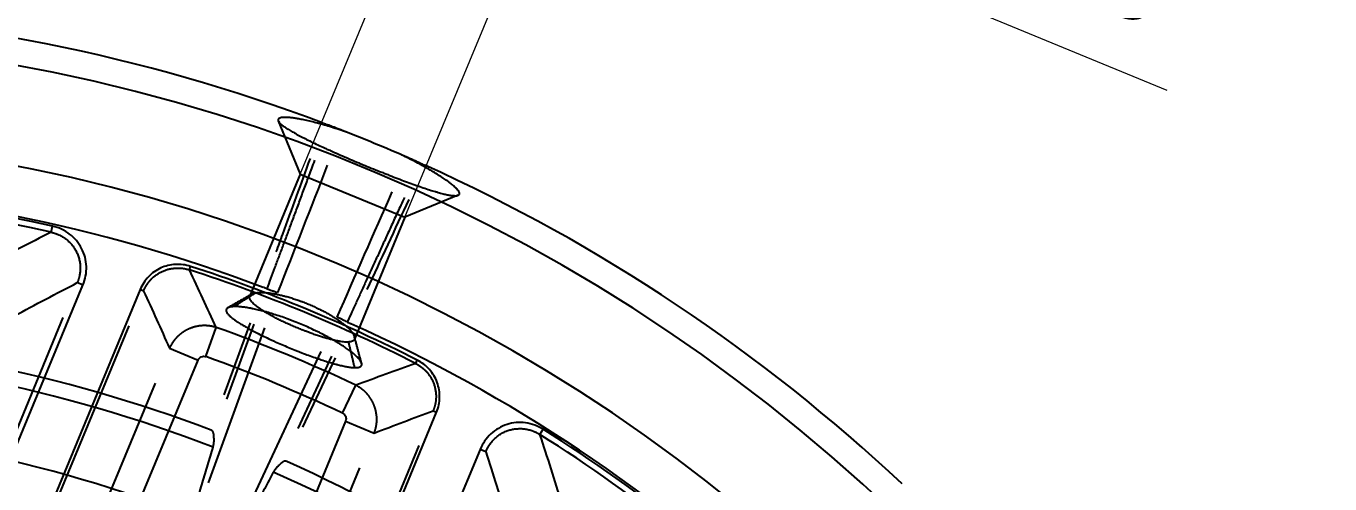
# Model space of a CAD drawing. Header units: millimetres. Extents: x 18 to 755, y 19 to 576.
# Drawn here: x 188.2 to 291.9, y 352.9 to 389.3 of the extents above; entities that cross this region are included whole.
import ezdxf

# ---------------------------------------------------------------- set-up
doc = ezdxf.new("R2010")
doc.units = ezdxf.units.MM
doc.layers.add('1', color=7, linetype='Continuous', true_color=0xffffff)
doc.styles.add('Arial', font='Arial')
doc.dimstyles.get("Standard").update_dxf_attribs({"dimtxt": 0.18, "dimasz": 0.18, "dimexe": 0.18, "dimexo": 0.0625, "dimgap": 0.09, "dimtad": 0, "dimtih": 1, "dimtoh": 1, "dimdec": 4, "dimzin": 0, "dimdsep": 46, "dimtxsty": 'Standard', "dimcen": 0.09, "dimadec": 0, "dimazin": 0, "dimtfac": 1, "dimtdec": 4, "dimtofl": 0, "dimtmove": 0, "dimatfit": 3, "dimfxl": 1, "dimtolj": 1, "dimtzin": 0, "dimarcsym": 0})

# ---------------------------------------------------------------- blocks, each defined once
blk = doc.blocks.new('_U9')
at = {"layer": '1', "color": 18, "linetype": 'Continuous', "lineweight": 13}
for p, q in [((216, 410.24), (209.53, 412.92)), ((210.02, 377.52), (223.23, 409.41)), ((222.47, 407.57), (230.78, 404.12)), ((218.34, 374.08), (231.55, 405.97)), ((230.78, 404.12), (278.89, 384.19)), ((237.25, 401.44), (243.72, 398.76))]:
    blk.add_line(p, q, dxfattribs=at)
at = {"layer": '1', "color": 18}
for points in [[(215.56, 409.17), (216.45, 411.32), (222.47, 407.57)], [(237.7, 402.52), (236.8, 400.37), (230.78, 404.12)]]:
    blk.add_solid(points, dxfattribs=at)
at = {"layer": 'Defpoints', "color": 0}
for p in [(230.78, 404.12), (210.02, 377.52), (218.34, 374.08)]:
    blk.add_point(p, dxfattribs=at)
at = {"layer": '1', "color": 18, "lineweight": -3, "insert": (251.17, 407.62), "char_height": 7, "attachment_point": 1, "rotation": 337.5, "style": 'Arial'}
blk.add_mtext('\\A1; %%c9 \\fArial|b0|i0;\\C18;\\H7.00;\\fArial|b0|i0;x 8\\fArial|b0|i0;\\H7.00;\\C18;', dxfattribs=at)

msp = doc.modelspace()

# ---------------------------------------------------------------- linework, layer by layer
at = {"layer": '1', "color": 7, "lineweight": -3}
for p, q in [((208.27, 381.75), (210.02, 377.52)), ((210.02, 377.52), (206, 367.82)), ((210.02, 377.52), (218.34, 374.08)), ((222.57, 375.83), (218.34, 374.08)), ((190.21, 372.89), (190.32, 373.37)), ((218.34, 374.08), (214.32, 364.37)), ((201.2, 369.89), (201.29, 370.17)), ((179.83, 337.51), (192.74, 368.69)), ((197.28, 368.33), (184.12, 336.55)), ((192.74, 368.69), (192.29, 368.88)), ((197.56, 368.21), (197.28, 368.33)), ((207.08, 368.5), (207.08, 368.5)), ((191.14, 366.1), (180.53, 340.47)), ((185.54, 339.21), (196.41, 365.44)), ((202.51, 362.99), (203.34, 365.31)), ((207.18, 365.27), (202.69, 352.94)), ((203.96, 359.95), (206.05, 365.68)), ((204.17, 359.6), (206.35, 365.57)), ((214.04, 365.62), (214.04, 365.62)), ((199.62, 363.66), (201.89, 362.71)), ((206.15, 351.51), (211.69, 363.4)), ((212.49, 363.03), (209.81, 357.27)), ((212.78, 362.9), (210.2, 357.37)), ((177.12, 302.91), (201.89, 362.71)), ((219.19, 362.44), (219.32, 362.71)), ((198.47, 360.89), (175.99, 306.62)), ((213.38, 358.49), (214.43, 360.71)), ((220.58, 358.68), (220.85, 358.57)), ((213.62, 357.86), (188.85, 298.05)), ((207.69, 326.79), (220.85, 358.57)), ((213.62, 357.86), (215.9, 356.91)), ((229.07, 356.79), (229.33, 357.21)), ((219.43, 355.91), (207.41, 326.9)), ((224.31, 355.61), (211.4, 324.44)), ((224.77, 355.42), (224.31, 355.61)), ((192.27, 299.88), (214.75, 354.14))]:
    msp.add_line(p, q, dxfattribs=at)
for radius, start, end in [(139, 69.2992, 88.2008), (136.86, 270, 90), (129, 270, 90), (139, 66.311, 68.689), (139, 46.7992, 65.7008), (124.92, 77.2304, 102.7696), (125.09, 69.2262, 88.2738), (124.43, 77.2304, 102.7696), (124.75, 63.0132, 71.985), (124.46, 63.0132, 71.985), (120.81, 64.6512, 70.347), (125.09, 46.7262, 65.7738), (113, 69.1481, 88.3519), (111.79, 68.828, 88.672), (118.35, 64.6512, 70.347), (106, 68.4437, 89.0563), (124.43, 32.2304, 57.7696), (124.92, 32.2304, 57.7696), (113, 46.6481, 65.8519), (111.79, 46.328, 66.172)]:
    msp.add_arc((162.71, 251.54), radius, start, end, dxfattribs=at)
for points, knots in [([(213.7, 380.85), (213.49, 380.92), (213.28, 380.99), (212.88, 381.12), (212.49, 381.25), (212.11, 381.36), (211.84, 381.44), (211.7, 381.48), (211.57, 381.52), (211.48, 381.54), (211.43, 381.55), (211.22, 381.61), (211.05, 381.65), (210.72, 381.73), (210.41, 381.8), (210.13, 381.86), (209.92, 381.9), (209.86, 381.91), (209.76, 381.93), (209.73, 381.93), (209.66, 381.94), (209.63, 381.95), (209.48, 381.97), (209.37, 381.99), (209.16, 382.01), (208.96, 382.03), (208.8, 382.03), (208.69, 382.02), (208.65, 382.02), (208.6, 382.02), (208.59, 382.02), (208.56, 382.01), (208.54, 382.01), (208.47, 382), (208.42, 381.99), (208.35, 381.96), (208.29, 381.92), (208.26, 381.87), (208.25, 381.81), (208.26, 381.78), (208.27, 381.75)], [0, 0, 0, 0, 0.0625, 0.0625, 0.125, 0.1875, 0.1875, 0.21875, 0.234375, 0.234375, 0.25, 0.25, 0.3125, 0.3125, 0.375, 0.4375, 0.4375, 0.46875, 0.46875, 0.484375, 0.484375, 0.5, 0.5, 0.5625, 0.5625, 0.625, 0.6875, 0.6875, 0.71875, 0.71875, 0.734375, 0.734375, 0.75, 0.75, 0.8125, 0.8125, 0.875, 0.9375, 0.9375, 1, 1, 1, 1]), ([(208.27, 381.75), (208.29, 381.71), (208.31, 381.67), (208.38, 381.59), (208.47, 381.5), (208.59, 381.4), (208.7, 381.32), (208.74, 381.29), (208.8, 381.25), (208.82, 381.23), (208.86, 381.2), (208.89, 381.19), (209, 381.11), (209.2, 380.99), (209.55, 380.79), (209.81, 380.64), (210.03, 380.53), (210.1, 380.49), (210.21, 380.43), (210.25, 380.41), (210.33, 380.38), (210.36, 380.36), (210.56, 380.26), (210.89, 380.09), (211.24, 379.93), (211.61, 379.75), (211.79, 379.67), (212.09, 379.53), (212.18, 379.49), (212.33, 379.42), (212.38, 379.4), (212.49, 379.35), (212.54, 379.33), (212.79, 379.22), (213.21, 379.03), (213.63, 378.85), (214.06, 378.66), (214.28, 378.57), (214.56, 378.45), (214.61, 378.43), (214.72, 378.38), (214.89, 378.31), (215.06, 378.24), (215.39, 378.11), (215.83, 377.93), (216.27, 377.75), (216.6, 377.62), (216.71, 377.57), (216.87, 377.51), (216.92, 377.49), (217.03, 377.45), (217.09, 377.42), (217.36, 377.32), (217.57, 377.24), (217.98, 377.08), (218.39, 376.92), (218.78, 376.78), (219.02, 376.69), (219.07, 376.68), (219.16, 376.64), (219.21, 376.63), (219.35, 376.58), (219.44, 376.55), (219.71, 376.45), (220.06, 376.34), (220.38, 376.23), (220.61, 376.16), (220.72, 376.13), (220.83, 376.1), (220.9, 376.08), (220.94, 376.07), (221.11, 376.02), (221.24, 375.98), (221.49, 375.92), (221.71, 375.87), (221.91, 375.83), (222.04, 375.81), (222.09, 375.81), (222.15, 375.8), (222.17, 375.8), (222.21, 375.8), (222.22, 375.8), (222.31, 375.79), (222.44, 375.79), (222.53, 375.81), (222.57, 375.83)], [0, 0, 0, 0, 0.03125, 0.03125, 0.0625, 0.09375, 0.09375, 0.109375, 0.109375, 0.117188, 0.117188, 0.125, 0.125, 0.15625, 0.1875, 0.21875, 0.21875, 0.234375, 0.234375, 0.242188, 0.242188, 0.25, 0.25, 0.28125, 0.3125, 0.3125, 0.34375, 0.34375, 0.359375, 0.359375, 0.367188, 0.367188, 0.375, 0.375, 0.40625, 0.4375, 0.4375, 0.46875, 0.46875, 0.476563, 0.476563, 0.484375, 0.5, 0.5, 0.53125, 0.5625, 0.5625, 0.578125, 0.578125, 0.585938, 0.585938, 0.59375, 0.59375, 0.625, 0.625, 0.65625, 0.6875, 0.6875, 0.695312, 0.695312, 0.703125, 0.703125, 0.71875, 0.71875, 0.75, 0.78125, 0.78125, 0.796875, 0.804687, 0.804687, 0.8125, 0.8125, 0.84375, 0.84375, 0.875, 0.90625, 0.90625, 0.921875, 0.921875, 0.929687, 0.929687, 0.9375, 0.9375, 0.96875, 1, 1, 1, 1]), ([(211.85, 381.56), (211.86, 381.56), (211.88, 381.55), (211.92, 381.54), (211.94, 381.53), (211.99, 381.51), (212.03, 381.5), (212.07, 381.48), (212.09, 381.47), (212.12, 381.46), (212.15, 381.45), (212.17, 381.44), (212.19, 381.43), (212.2, 381.43), (212.21, 381.42)], [0, 0, 0, 0, 0.125, 0.125, 0.25, 0.25, 0.5, 0.5, 0.625, 0.625, 0.75, 0.875, 0.875, 1, 1, 1, 1]), ([(213.23, 381.03), (213.18, 381.05), (213.12, 381.07), (213.02, 381.11), (212.97, 381.13), (212.9, 381.16), (212.87, 381.17), (212.83, 381.19), (212.8, 381.2), (212.73, 381.23), (212.64, 381.26), (212.55, 381.29), (212.5, 381.31), (212.49, 381.32), (212.47, 381.33), (212.44, 381.34), (212.42, 381.35), (212.36, 381.37), (212.33, 381.38), (212.28, 381.4), (212.27, 381.4), (212.24, 381.41), (212.22, 381.42), (212.21, 381.42)], [0, 0, 0, 0, 0.125, 0.125, 0.25, 0.25, 0.3125, 0.3125, 0.375, 0.375, 0.5, 0.625, 0.625, 0.65625, 0.65625, 0.6875, 0.75, 0.75, 0.875, 0.875, 0.9375, 0.9375, 1, 1, 1, 1]), ([(207.38, 368.39), (207.48, 368.66), (207.69, 369.22), (208, 370.07), (208.33, 370.95), (208.67, 371.86), (209.02, 372.8), (209.38, 373.77), (209.75, 374.77), (210.13, 375.81), (210.53, 376.87), (210.88, 377.81), (211.09, 378.39), (211.17, 378.61)], [0, 0, 0, 0, 0.080058, 0.163122, 0.249192, 0.338269, 0.430351, 0.52544, 0.623534, 0.724635, 0.828742, 0.935855, 1, 1, 1, 1]), ([(208.11, 371.32), (208.28, 371.79), (208.45, 372.26), (209.35, 374.73), (210.09, 376.74), (210.82, 378.75)], [0, 0, 0, 0, 0.189502, 0.189502, 1, 1, 1, 1]), ([(222.57, 375.83), (222.6, 375.84), (222.63, 375.86), (222.66, 375.91), (222.68, 375.96), (222.66, 376.03), (222.63, 376.1), (222.6, 376.15), (222.56, 376.21), (222.55, 376.22), (222.53, 376.24), (222.5, 376.28), (222.47, 376.32), (222.39, 376.4), (222.27, 376.51), (222.13, 376.64), (221.96, 376.77), (221.87, 376.84), (221.75, 376.93), (221.72, 376.95), (221.67, 376.99), (221.64, 377.01), (221.56, 377.06), (221.51, 377.1), (221.34, 377.22), (221.09, 377.38), (220.82, 377.55), (220.54, 377.72), (220.39, 377.81), (220.2, 377.92), (220.16, 377.95), (220.08, 377.99), (220.04, 378.01), (219.91, 378.08), (219.83, 378.13), (219.58, 378.27), (219.23, 378.46), (218.86, 378.65), (218.49, 378.84), (218.29, 378.93), (218.09, 379.03)], [0, 0, 0, 0, 0.0625, 0.0625, 0.125, 0.1875, 0.1875, 0.25, 0.25, 0.265625, 0.265625, 0.28125, 0.3125, 0.3125, 0.375, 0.4375, 0.4375, 0.5, 0.5, 0.515625, 0.515625, 0.53125, 0.53125, 0.5625, 0.5625, 0.625, 0.6875, 0.6875, 0.75, 0.75, 0.765625, 0.765625, 0.78125, 0.78125, 0.8125, 0.8125, 0.875, 0.9375, 0.9375, 1, 1, 1, 1]), ([(219.55, 378.38), (219.53, 378.4), (219.47, 378.42), (219.41, 378.45), (219.35, 378.47), (219.34, 378.48), (219.3, 378.5), (219.28, 378.51), (219.22, 378.53), (219.14, 378.57), (219.05, 378.61), (218.99, 378.64), (218.98, 378.64), (218.95, 378.65), (218.92, 378.67), (218.88, 378.68), (218.81, 378.72), (218.76, 378.74), (218.68, 378.77), (218.66, 378.78), (218.61, 378.8), (218.58, 378.81), (218.56, 378.83)], [0, 0, 0, 0, 0.125, 0.25, 0.25, 0.3125, 0.3125, 0.375, 0.375, 0.5, 0.625, 0.625, 0.65625, 0.65625, 0.6875, 0.75, 0.75, 0.875, 0.875, 0.9375, 0.9375, 1, 1, 1, 1]), ([(219.55, 378.38), (219.57, 378.38), (219.59, 378.37), (219.63, 378.35), (219.64, 378.34), (219.67, 378.33), (219.7, 378.32), (219.73, 378.3), (219.76, 378.29), (219.77, 378.29), (219.79, 378.28), (219.79, 378.28), (219.82, 378.26), (219.84, 378.26), (219.87, 378.24), (219.89, 378.23), (219.91, 378.22)], [0, 0, 0, 0, 0.25, 0.25, 0.375, 0.375, 0.5, 0.625, 0.625, 0.6875, 0.6875, 0.75, 0.75, 0.875, 0.875, 1, 1, 1, 1]), ([(218.3, 375.66), (218.2, 375.45), (217.94, 374.89), (217.52, 373.98), (217.05, 372.95), (216.59, 371.95), (216.15, 370.97), (215.71, 370.03), (215.29, 369.12), (214.89, 368.24), (214.5, 367.38), (214.12, 366.56), (213.87, 366.02), (213.75, 365.75)], [0, 0, 0, 0, 0.063697, 0.170721, 0.274768, 0.375839, 0.473933, 0.569052, 0.661194, 0.75036, 0.83655, 0.919763, 1, 1, 1, 1]), ([(192.74, 368.69), (192.84, 368.92), (192.91, 369.16), (193, 369.65), (193.02, 369.91), (193, 370.4), (192.97, 370.65), (192.84, 371.14), (192.75, 371.37), (192.52, 371.82), (192.38, 372.03), (192.06, 372.41), (191.88, 372.58), (191.48, 372.89), (191.26, 373.02), (190.81, 373.23), (190.57, 373.31), (190.32, 373.37)], [0, 0, 0, 0, 0.125, 0.125, 0.25, 0.25, 0.375, 0.375, 0.5, 0.5, 0.625, 0.625, 0.75, 0.75, 0.875, 0.875, 1, 1, 1, 1]), ([(190.21, 372.89), (190.22, 372.89), (190.24, 372.88), (190.27, 372.87), (190.3, 372.87), (190.33, 372.86), (190.35, 372.85), (190.38, 372.85), (190.41, 372.84), (190.43, 372.83), (190.46, 372.82), (190.49, 372.81), (190.51, 372.8), (190.54, 372.8), (190.56, 372.79), (190.59, 372.78), (190.61, 372.77), (190.64, 372.76), (190.66, 372.75), (190.69, 372.74), (190.71, 372.73), (190.74, 372.72), (190.76, 372.71), (190.78, 372.7), (190.8, 372.69), (190.87, 372.66), (190.98, 372.61), (191.12, 372.53), (191.25, 372.44), (191.43, 372.32), (191.63, 372.14), (191.86, 371.91), (192.05, 371.65), (192.21, 371.38), (192.34, 371.09), (192.44, 370.78), (192.5, 370.46), (192.53, 370.19), (192.53, 369.98), (192.52, 369.82), (192.5, 369.66), (192.48, 369.53), (192.47, 369.45), (192.46, 369.4), (192.45, 369.36), (192.44, 369.31), (192.42, 369.26), (192.41, 369.22), (192.4, 369.17), (192.38, 369.12), (192.36, 369.07), (192.35, 369.02), (192.33, 368.97), (192.31, 368.92), (192.3, 368.89), (192.29, 368.88)], [0, 0, 0, 0, 0.00566, 0.011286, 0.016879, 0.022438, 0.027961, 0.033449, 0.0389, 0.044314, 0.049691, 0.055028, 0.060327, 0.065586, 0.070804, 0.075981, 0.081116, 0.08621, 0.09126, 0.096266, 0.101229, 0.106147, 0.111019, 0.115846, 0.120627, 0.12536, 0.157663, 0.18934, 0.220315, 0.250518, 0.314144, 0.377208, 0.439371, 0.500319, 0.561213, 0.623318, 0.686319, 0.749876, 0.780095, 0.811091, 0.842795, 0.875128, 0.88387, 0.89277, 0.901824, 0.911028, 0.920379, 0.929873, 0.939506, 0.949275, 0.959175, 0.969201, 0.979351, 0.989618, 1, 1, 1, 1]), ([(201.29, 370.17), (201.1, 370.24), (200.9, 370.28), (200.5, 370.33), (200.3, 370.34), (199.89, 370.32), (199.69, 370.29), (199.3, 370.19), (199.11, 370.13), (198.74, 369.96), (198.57, 369.86), (198.24, 369.62), (198.08, 369.49), (197.8, 369.19), (197.68, 369.04), (197.46, 368.7), (197.36, 368.52), (197.28, 368.33)], [0, 0, 0, 0, 0.125, 0.125, 0.25, 0.25, 0.375, 0.375, 0.5, 0.5, 0.625, 0.625, 0.75, 0.75, 0.875, 0.875, 1, 1, 1, 1]), ([(197.56, 368.21), (197.56, 368.22), (197.57, 368.24), (197.58, 368.26), (197.59, 368.28), (197.6, 368.31), (197.61, 368.33), (197.62, 368.35), (197.63, 368.38), (197.64, 368.4), (197.65, 368.42), (197.66, 368.44), (197.68, 368.47), (197.69, 368.49), (197.7, 368.51), (197.71, 368.53), (197.72, 368.55), (197.74, 368.58), (197.75, 368.6), (197.76, 368.62), (197.77, 368.64), (197.79, 368.66), (197.8, 368.68), (197.81, 368.7), (197.83, 368.72), (197.84, 368.74), (197.85, 368.76), (197.87, 368.78), (197.88, 368.8), (197.89, 368.82), (197.91, 368.84), (197.92, 368.86), (197.94, 368.88), (197.95, 368.9), (197.96, 368.91), (197.98, 368.93), (197.99, 368.95), (198.01, 368.97), (198.02, 368.99), (198.04, 369), (198.05, 369.02), (198.07, 369.04), (198.08, 369.06), (198.1, 369.07), (198.11, 369.09), (198.13, 369.1), (198.14, 369.12), (198.21, 369.2), (198.35, 369.33), (198.57, 369.5), (198.8, 369.65), (199.05, 369.78), (199.3, 369.88), (199.56, 369.96), (199.83, 370.01), (200.04, 370.03), (200.16, 370.04), (200.21, 370.04), (200.26, 370.04), (200.31, 370.04), (200.36, 370.04), (200.41, 370.04), (200.46, 370.04), (200.51, 370.03), (200.56, 370.03), (200.62, 370.02), (200.67, 370.02), (200.72, 370.01), (200.77, 370), (200.83, 369.99), (200.88, 369.98), (200.93, 369.97), (200.99, 369.95), (201.04, 369.94), (201.09, 369.93), (201.15, 369.91), (201.18, 369.9), (201.2, 369.89)], [0, 0, 0, 0, 0.005809, 0.011607, 0.017393, 0.023167, 0.028928, 0.034677, 0.040413, 0.046136, 0.051845, 0.05754, 0.06322, 0.068886, 0.074536, 0.080171, 0.085791, 0.091394, 0.096981, 0.102551, 0.108104, 0.11364, 0.119158, 0.124658, 0.130139, 0.135602, 0.141046, 0.146471, 0.151876, 0.157261, 0.162626, 0.167971, 0.173295, 0.178598, 0.183879, 0.189139, 0.194378, 0.199594, 0.204787, 0.209959, 0.215107, 0.220232, 0.225334, 0.230412, 0.235466, 0.240496, 0.245502, 0.250483, 0.313708, 0.376574, 0.438826, 0.500224, 0.561607, 0.623859, 0.686739, 0.749991, 0.760912, 0.77195, 0.783101, 0.794364, 0.805735, 0.817213, 0.828793, 0.840475, 0.852253, 0.864126, 0.876089, 0.888141, 0.900278, 0.912495, 0.924791, 0.93716, 0.949601, 0.962109, 0.974681, 0.987312, 1, 1, 1, 1]), ([(206, 367.82), (206.02, 367.85), (206.04, 367.88), (206.1, 367.93), (206.16, 367.98), (206.26, 368.02), (206.33, 368.04), (206.35, 368.05), (206.38, 368.05), (206.39, 368.06), (206.44, 368.07), (206.47, 368.07), (206.51, 368.08)], [0, 0, 0, 0, 0.25, 0.25, 0.5, 0.75, 0.75, 0.8125, 0.8125, 0.875, 0.875, 1, 1, 1, 1]), ([(206.51, 368.08), (206.56, 368.09), (206.63, 368.09), (206.76, 368.1), (206.83, 368.1), (206.98, 368.1), (207.06, 368.1), (207.22, 368.09), (207.31, 368.08), (207.42, 368.07), (207.44, 368.07), (207.49, 368.06), (207.56, 368.06), (207.63, 368.05), (207.77, 368.02), (207.87, 368.01), (208.07, 367.97), (208.18, 367.95), (208.39, 367.9), (208.5, 367.88), (208.64, 367.84), (208.67, 367.84), (208.73, 367.82), (208.82, 367.8), (208.9, 367.78), (209.08, 367.73), (209.31, 367.66), (209.55, 367.58), (209.79, 367.5), (209.91, 367.46), (210.06, 367.4), (210.09, 367.39), (210.15, 367.37), (210.24, 367.34), (210.33, 367.3), (210.51, 367.23), (210.63, 367.18), (210.87, 367.08), (210.99, 367.03), (211.17, 366.94), (211.26, 366.9), (211.34, 366.86), (211.4, 366.83), (211.43, 366.82), (211.57, 366.75), (211.69, 366.69), (211.91, 366.58), (212.02, 366.52), (212.23, 366.4), (212.33, 366.34), (212.48, 366.25), (212.53, 366.22), (212.6, 366.18), (212.63, 366.16), (212.68, 366.13), (212.79, 366.06), (212.91, 365.98), (213.08, 365.87), (213.16, 365.81), (213.32, 365.69), (213.4, 365.63), (213.49, 365.56), (213.51, 365.55), (213.54, 365.52), (213.56, 365.5), (213.61, 365.46), (213.64, 365.43), (213.74, 365.35), (213.8, 365.3), (213.91, 365.19), (213.96, 365.14), (214.05, 365.04), (214.09, 364.99), (214.14, 364.93), (214.14, 364.92), (214.16, 364.89), (214.17, 364.88), (214.19, 364.85), (214.21, 364.83), (214.25, 364.76), (214.27, 364.72), (214.31, 364.64), (214.32, 364.6), (214.34, 364.53), (214.34, 364.49), (214.34, 364.45), (214.34, 364.43), (214.33, 364.4), (214.33, 364.39), (214.32, 364.37)], [0, 0, 0, 0, 0.03125, 0.03125, 0.0625, 0.0625, 0.09375, 0.09375, 0.125, 0.125, 0.132812, 0.132812, 0.140625, 0.15625, 0.15625, 0.1875, 0.1875, 0.21875, 0.21875, 0.25, 0.25, 0.257812, 0.257812, 0.265625, 0.28125, 0.28125, 0.3125, 0.34375, 0.34375, 0.375, 0.375, 0.382812, 0.382812, 0.390625, 0.40625, 0.40625, 0.4375, 0.4375, 0.46875, 0.46875, 0.484375, 0.492187, 0.492187, 0.5, 0.5, 0.53125, 0.53125, 0.5625, 0.5625, 0.59375, 0.59375, 0.609375, 0.609375, 0.617187, 0.617187, 0.625, 0.65625, 0.65625, 0.6875, 0.6875, 0.71875, 0.71875, 0.726562, 0.726562, 0.734375, 0.734375, 0.75, 0.75, 0.78125, 0.78125, 0.8125, 0.8125, 0.84375, 0.84375, 0.851563, 0.851563, 0.859375, 0.859375, 0.875, 0.875, 0.90625, 0.90625, 0.9375, 0.9375, 0.96875, 0.96875, 0.984375, 0.984375, 1, 1, 1, 1]), ([(207.38, 368.39), (207.37, 368.39), (207.36, 368.4), (207.34, 368.41), (207.33, 368.41), (207.29, 368.42), (207.27, 368.43), (207.23, 368.44), (207.22, 368.45), (207.19, 368.46), (207.18, 368.46), (207.13, 368.48), (207.11, 368.49), (207.08, 368.5)], [0, 0, 0, 0, 0.125, 0.125, 0.25, 0.25, 0.5, 0.5, 0.625, 0.625, 0.75, 0.75, 1, 1, 1, 1]), ([(207.38, 368.39), (207.43, 368.37), (207.49, 368.35), (207.62, 368.3), (207.69, 368.28), (207.83, 368.23), (207.91, 368.2), (208.06, 368.14), (208.14, 368.12), (208.21, 368.09)], [0, 0, 0, 0, 0.25, 0.25, 0.5, 0.5, 0.75, 0.75, 1, 1, 1, 1]), ([(204.74, 366.97), (204.65, 366.97), (204.58, 366.96), (204.45, 366.94), (204.39, 366.93), (204.29, 366.89), (204.25, 366.87), (204.2, 366.84), (204.19, 366.83), (204.17, 366.81), (204.16, 366.8), (204.15, 366.79), (204.13, 366.75), (204.12, 366.71), (204.12, 366.64), (204.13, 366.6), (204.17, 366.51), (204.2, 366.47), (204.24, 366.41), (204.25, 366.4), (204.27, 366.37), (204.28, 366.36), (204.31, 366.32), (204.34, 366.3), (204.42, 366.22), (204.48, 366.16), (204.61, 366.05), (204.69, 365.99), (204.82, 365.9), (204.86, 365.87), (204.93, 365.82), (204.95, 365.8), (205, 365.77), (205.12, 365.69), (205.26, 365.6), (205.49, 365.47), (205.61, 365.4), (205.86, 365.25), (205.99, 365.18), (206.17, 365.09), (206.2, 365.07), (206.27, 365.03), (206.38, 364.97), (206.49, 364.92), (206.72, 364.8), (206.87, 364.73), (207.19, 364.57), (207.35, 364.5), (207.6, 364.38), (207.68, 364.34), (207.81, 364.28), (207.85, 364.26), (207.94, 364.22), (207.98, 364.2), (208.2, 364.11), (208.55, 363.95), (208.9, 363.8), (209.26, 363.66), (209.44, 363.58), (209.71, 363.47), (209.8, 363.44), (209.98, 363.37), (210.06, 363.33), (210.33, 363.23), (210.51, 363.16), (210.85, 363.04), (211.02, 362.97), (211.24, 362.9), (211.28, 362.88), (211.36, 362.86), (211.4, 362.84), (211.53, 362.8), (211.61, 362.77), (211.85, 362.69), (212.01, 362.64), (212.32, 362.54), (212.47, 362.5), (212.68, 362.44), (212.76, 362.42), (212.86, 362.39), (212.89, 362.38), (212.96, 362.36), (213.13, 362.32), (213.29, 362.28), (213.53, 362.23), (213.76, 362.18), (213.96, 362.15), (214.1, 362.13), (214.15, 362.13), (214.24, 362.12), (214.28, 362.12), (214.32, 362.12)], [0, 0, 0, 0, 0.03125, 0.03125, 0.0625, 0.0625, 0.09375, 0.09375, 0.109375, 0.109375, 0.117187, 0.117187, 0.125, 0.15625, 0.15625, 0.1875, 0.1875, 0.21875, 0.21875, 0.226562, 0.226562, 0.234375, 0.234375, 0.25, 0.25, 0.28125, 0.28125, 0.3125, 0.3125, 0.328125, 0.328125, 0.335937, 0.335937, 0.34375, 0.375, 0.375, 0.40625, 0.40625, 0.4375, 0.4375, 0.445312, 0.445312, 0.453125, 0.46875, 0.46875, 0.5, 0.5, 0.53125, 0.53125, 0.546875, 0.546875, 0.554687, 0.554687, 0.5625, 0.5625, 0.59375, 0.625, 0.625, 0.65625, 0.65625, 0.671875, 0.671875, 0.6875, 0.6875, 0.71875, 0.71875, 0.75, 0.75, 0.757812, 0.757812, 0.765625, 0.765625, 0.78125, 0.78125, 0.8125, 0.8125, 0.84375, 0.84375, 0.859375, 0.859375, 0.867187, 0.867187, 0.875, 0.90625, 0.90625, 0.9375, 0.96875, 0.96875, 0.984375, 0.984375, 1, 1, 1, 1]), ([(214.32, 362.12), (214.4, 362.12), (214.47, 362.12), (214.59, 362.13), (214.65, 362.14), (214.74, 362.17), (214.78, 362.19), (214.83, 362.22), (214.84, 362.23), (214.86, 362.25), (214.87, 362.26), (214.88, 362.27), (214.9, 362.31), (214.91, 362.35), (214.9, 362.43), (214.89, 362.47), (214.86, 362.56), (214.83, 362.61), (214.79, 362.67), (214.78, 362.69), (214.76, 362.71), (214.73, 362.75), (214.69, 362.8), (214.62, 362.88), (214.56, 362.94), (214.43, 363.07), (214.35, 363.14), (214.23, 363.24), (214.19, 363.27), (214.12, 363.33), (214.1, 363.35), (214.05, 363.38), (213.93, 363.47), (213.81, 363.57), (213.59, 363.72), (213.47, 363.8), (213.23, 363.96), (213.1, 364.04), (212.93, 364.14), (212.89, 364.16), (212.82, 364.2), (212.72, 364.27), (212.61, 364.33), (212.39, 364.45), (212.24, 364.54), (211.93, 364.7), (211.77, 364.78), (211.52, 364.91), (211.44, 364.95), (211.31, 365.01), (211.27, 365.03), (211.19, 365.07), (210.97, 365.17), (210.76, 365.27), (210.41, 365.43), (210.23, 365.5), (209.87, 365.65), (209.7, 365.73), (209.47, 365.81), (209.42, 365.83), (209.33, 365.87), (209.2, 365.92), (209.07, 365.97), (208.8, 366.07), (208.62, 366.13), (208.27, 366.25), (208.1, 366.3), (207.88, 366.37), (207.84, 366.38), (207.76, 366.41), (207.71, 366.42), (207.59, 366.46), (207.5, 366.49), (207.26, 366.56), (207.1, 366.6), (206.78, 366.68), (206.63, 366.72), (206.41, 366.77), (206.34, 366.78), (206.23, 366.8), (206.2, 366.81), (206.13, 366.83), (205.95, 366.86), (205.66, 366.91), (205.43, 366.94), (205.26, 366.95), (205.18, 366.96), (205.1, 366.97), (205.05, 366.97), (205.03, 366.97), (204.91, 366.98), (204.82, 366.98), (204.74, 366.97)], [0, 0, 0, 0, 0.03125, 0.03125, 0.0625, 0.0625, 0.09375, 0.09375, 0.109375, 0.109375, 0.117188, 0.117188, 0.125, 0.15625, 0.15625, 0.1875, 0.1875, 0.21875, 0.21875, 0.226563, 0.226563, 0.234375, 0.25, 0.25, 0.28125, 0.28125, 0.3125, 0.3125, 0.328125, 0.328125, 0.335938, 0.335938, 0.34375, 0.375, 0.375, 0.40625, 0.40625, 0.4375, 0.4375, 0.445313, 0.445313, 0.453125, 0.46875, 0.46875, 0.5, 0.5, 0.53125, 0.53125, 0.546875, 0.546875, 0.554688, 0.554688, 0.5625, 0.59375, 0.59375, 0.625, 0.625, 0.65625, 0.65625, 0.664063, 0.664063, 0.671875, 0.6875, 0.6875, 0.71875, 0.71875, 0.75, 0.75, 0.757813, 0.757813, 0.765625, 0.765625, 0.78125, 0.78125, 0.8125, 0.8125, 0.84375, 0.84375, 0.859375, 0.859375, 0.867188, 0.867188, 0.875, 0.90625, 0.9375, 0.9375, 0.953125, 0.960938, 0.960938, 0.96875, 0.96875, 1, 1, 1, 1]), ([(213.84, 364.15), (213.79, 364.15), (213.73, 364.15), (213.6, 364.15), (213.53, 364.16), (213.39, 364.17), (213.32, 364.18), (213.2, 364.2), (213.16, 364.2), (213.07, 364.22), (213.03, 364.23), (212.9, 364.25), (212.81, 364.27), (212.62, 364.31), (212.52, 364.34), (212.33, 364.39), (212.22, 364.42), (212.07, 364.46), (211.99, 364.48), (211.91, 364.51), (211.85, 364.52), (211.82, 364.53), (211.69, 364.58), (211.57, 364.61), (211.35, 364.69), (211.12, 364.76), (210.88, 364.85), (210.71, 364.91), (210.65, 364.94), (210.56, 364.97), (210.53, 364.98), (210.47, 365), (210.44, 365.02), (210.29, 365.07), (210.17, 365.12), (209.93, 365.22), (209.81, 365.27), (209.57, 365.37), (209.45, 365.42), (209.27, 365.5), (209.22, 365.52), (209.1, 365.57), (209.04, 365.6), (208.87, 365.68), (208.75, 365.73), (208.53, 365.84), (208.42, 365.89), (208.2, 366), (208.1, 366.05), (207.94, 366.13), (207.89, 366.16), (207.82, 366.2), (207.79, 366.22), (207.74, 366.24), (207.62, 366.31), (207.5, 366.37), (207.32, 366.48), (207.23, 366.53), (207.07, 366.63), (206.99, 366.68), (206.89, 366.75), (206.87, 366.76), (206.84, 366.79), (206.82, 366.8), (206.77, 366.83), (206.73, 366.86), (206.63, 366.93), (206.57, 366.98), (206.45, 367.07), (206.4, 367.12), (206.3, 367.21), (206.26, 367.25), (206.21, 367.3), (206.2, 367.31), (206.18, 367.33), (206.17, 367.34), (206.14, 367.38), (206.13, 367.4), (206.08, 367.46), (206.04, 367.53), (206.01, 367.6), (205.99, 367.67), (205.99, 367.7), (205.99, 367.75), (205.99, 367.76), (205.99, 367.79), (206, 367.8), (206, 367.82)], [0, 0, 0, 0, 0.03125, 0.03125, 0.0625, 0.0625, 0.09375, 0.09375, 0.109375, 0.109375, 0.125, 0.125, 0.15625, 0.15625, 0.1875, 0.1875, 0.21875, 0.21875, 0.234375, 0.242187, 0.242187, 0.25, 0.25, 0.28125, 0.28125, 0.3125, 0.34375, 0.34375, 0.359375, 0.359375, 0.367187, 0.367187, 0.375, 0.375, 0.40625, 0.40625, 0.4375, 0.4375, 0.46875, 0.46875, 0.484375, 0.484375, 0.5, 0.5, 0.53125, 0.53125, 0.5625, 0.5625, 0.59375, 0.59375, 0.609375, 0.609375, 0.617187, 0.617187, 0.625, 0.65625, 0.65625, 0.6875, 0.6875, 0.71875, 0.71875, 0.726562, 0.726562, 0.734375, 0.734375, 0.75, 0.75, 0.78125, 0.78125, 0.8125, 0.8125, 0.84375, 0.84375, 0.851562, 0.851562, 0.859375, 0.859375, 0.875, 0.875, 0.90625, 0.9375, 0.9375, 0.96875, 0.96875, 0.984375, 0.984375, 1, 1, 1, 1]), ([(213.75, 365.75), (213.7, 365.78), (213.64, 365.8), (213.52, 365.86), (213.45, 365.89), (213.32, 365.95), (213.25, 365.99), (213.1, 366.06), (213.03, 366.09), (212.95, 366.12)], [0, 0, 0, 0, 0.25, 0.25, 0.5, 0.5, 0.75, 0.75, 1, 1, 1, 1]), ([(203.34, 365.31), (203.33, 365.31), (203.32, 365.32), (203.29, 365.33), (203.26, 365.33), (203.24, 365.34), (203.21, 365.35), (203.18, 365.36), (203.16, 365.36), (203.13, 365.37), (203.1, 365.38), (203.08, 365.38), (203.05, 365.39), (203.02, 365.39), (203, 365.4), (202.97, 365.41), (202.94, 365.41), (202.92, 365.42), (202.89, 365.42), (202.86, 365.42), (202.83, 365.43), (202.81, 365.43), (202.78, 365.44), (202.75, 365.44), (202.73, 365.44), (202.7, 365.45), (202.67, 365.45), (202.64, 365.45), (202.62, 365.45), (202.59, 365.45), (202.56, 365.46), (202.53, 365.46), (202.51, 365.46), (202.48, 365.46), (202.45, 365.46), (202.43, 365.46), (202.4, 365.46), (202.37, 365.46), (202.35, 365.46), (202.32, 365.46), (202.29, 365.46), (202.26, 365.46), (202.24, 365.46), (202.21, 365.45), (202.18, 365.45), (202.16, 365.45), (202.13, 365.45), (202.1, 365.45), (202.08, 365.44), (202.05, 365.44), (202.03, 365.44), (202, 365.43), (201.97, 365.43), (201.95, 365.43), (201.92, 365.42), (201.9, 365.42), (201.87, 365.41), (201.85, 365.41), (201.82, 365.4), (201.79, 365.4), (201.77, 365.39), (201.74, 365.39), (201.72, 365.38), (201.69, 365.38), (201.67, 365.37), (201.65, 365.37), (201.62, 365.36), (201.6, 365.35), (201.57, 365.35), (201.55, 365.34), (201.52, 365.33), (201.5, 365.32), (201.48, 365.32), (201.45, 365.31), (201.43, 365.3), (201.41, 365.29), (201.38, 365.29), (201.36, 365.28), (201.34, 365.27), (201.32, 365.26), (201.29, 365.25), (201.27, 365.24), (201.25, 365.23), (201.23, 365.23), (201.2, 365.22), (201.18, 365.21), (201.16, 365.19), (201.12, 365.18), (201.08, 365.16), (201.04, 365.14), (201, 365.12), (200.96, 365.1), (200.92, 365.08), (200.88, 365.06), (200.85, 365.03), (200.81, 365.01), (200.77, 364.99), (200.73, 364.96), (200.69, 364.94), (200.65, 364.91), (200.61, 364.88), (200.57, 364.85), (200.54, 364.82), (200.5, 364.79), (200.46, 364.76), (200.42, 364.73), (200.39, 364.7), (200.35, 364.67), (200.31, 364.64), (200.28, 364.6), (200.24, 364.57), (200.21, 364.53), (200.17, 364.5), (200.14, 364.46), (200.11, 364.42), (200.07, 364.38), (200.04, 364.35), (200.01, 364.31), (199.98, 364.27), (199.95, 364.23), (199.92, 364.18), (199.89, 364.14), (199.86, 364.1), (199.83, 364.06), (199.81, 364.02), (199.78, 363.97), (199.76, 363.93), (199.73, 363.88), (199.71, 363.84), (199.68, 363.79), (199.66, 363.75), (199.64, 363.7), (199.63, 363.67), (199.62, 363.66)], [0, 0, 0, 0, 0.006177, 0.012357, 0.018539, 0.024722, 0.030908, 0.037094, 0.043281, 0.049469, 0.055656, 0.061844, 0.068031, 0.074216, 0.080401, 0.086583, 0.092764, 0.098942, 0.105117, 0.11129, 0.117458, 0.123623, 0.129783, 0.135939, 0.14209, 0.148236, 0.154376, 0.16051, 0.166637, 0.172758, 0.178872, 0.184979, 0.191077, 0.197168, 0.20325, 0.209323, 0.215387, 0.221442, 0.227486, 0.233521, 0.239545, 0.245559, 0.251561, 0.257552, 0.263531, 0.269498, 0.275452, 0.281394, 0.287323, 0.293238, 0.29914, 0.305028, 0.310901, 0.31676, 0.322604, 0.328434, 0.334247, 0.340045, 0.345828, 0.351593, 0.357343, 0.363076, 0.368791, 0.37449, 0.38017, 0.385833, 0.391478, 0.397105, 0.402714, 0.408303, 0.413874, 0.419425, 0.424957, 0.430469, 0.435962, 0.441434, 0.446887, 0.452318, 0.457729, 0.46312, 0.468489, 0.473837, 0.479163, 0.484468, 0.489751, 0.495013, 0.500252, 0.509941, 0.519704, 0.529542, 0.539452, 0.549434, 0.559485, 0.569606, 0.579795, 0.59005, 0.60037, 0.610753, 0.621198, 0.631704, 0.642269, 0.652891, 0.663569, 0.6743, 0.685083, 0.695917, 0.706799, 0.717728, 0.728702, 0.739718, 0.750775, 0.76187, 0.773003, 0.784169, 0.795369, 0.806598, 0.817856, 0.82914, 0.840447, 0.851777, 0.863125, 0.874491, 0.885872, 0.897265, 0.908669, 0.92008, 0.931498, 0.942919, 0.954342, 0.965763, 0.977182, 0.988595, 1, 1, 1, 1]), ([(213.75, 365.75), (213.77, 365.74), (213.79, 365.73), (213.84, 365.71), (213.86, 365.7), (213.9, 365.68), (213.91, 365.68), (213.94, 365.66), (213.95, 365.66), (213.99, 365.64), (214.02, 365.63), (214.04, 365.62)], [0, 0, 0, 0, 0.25, 0.25, 0.5, 0.5, 0.625, 0.625, 0.75, 0.75, 1, 1, 1, 1]), ([(214.32, 364.37), (214.31, 364.34), (214.29, 364.31), (214.23, 364.26), (214.2, 364.24), (214.12, 364.2), (214.08, 364.19), (214, 364.17), (213.97, 364.17), (213.91, 364.16), (213.88, 364.16), (213.84, 364.15)], [0, 0, 0, 0, 0.25, 0.25, 0.5, 0.5, 0.75, 0.75, 0.875, 0.875, 1, 1, 1, 1]), ([(201.89, 362.71), (201.94, 362.83), (202.03, 362.93), (202.26, 363.03), (202.39, 363.03), (202.51, 362.99)], [0, 0, 0, 0, 0.5, 0.5, 1, 1, 1, 1]), ([(219.19, 362.44), (219.19, 362.44), (219.21, 362.43), (219.23, 362.42), (219.26, 362.41), (219.28, 362.39), (219.3, 362.38), (219.32, 362.37), (219.34, 362.36), (219.37, 362.34), (219.39, 362.33), (219.41, 362.32), (219.43, 362.3), (219.45, 362.29), (219.47, 362.28), (219.49, 362.26), (219.51, 362.25), (219.53, 362.24), (219.55, 362.22), (219.57, 362.21), (219.59, 362.19), (219.61, 362.18), (219.63, 362.16), (219.65, 362.15), (219.67, 362.14), (219.69, 362.12), (219.71, 362.11), (219.73, 362.09), (219.75, 362.08), (219.77, 362.06), (219.78, 362.04), (219.8, 362.03), (219.82, 362.01), (219.84, 362), (219.85, 361.98), (219.87, 361.97), (219.89, 361.95), (219.9, 361.94), (219.92, 361.92), (219.94, 361.9), (219.95, 361.89), (219.97, 361.87), (219.99, 361.86), (220, 361.84), (220.02, 361.82), (220.03, 361.81), (220.05, 361.79), (220.12, 361.71), (220.24, 361.56), (220.4, 361.33), (220.53, 361.09), (220.63, 360.84), (220.71, 360.58), (220.77, 360.31), (220.8, 360.03), (220.81, 359.83), (220.81, 359.7), (220.8, 359.66), (220.8, 359.61), (220.8, 359.56), (220.79, 359.51), (220.78, 359.46), (220.78, 359.41), (220.77, 359.35), (220.76, 359.3), (220.75, 359.25), (220.74, 359.2), (220.73, 359.15), (220.72, 359.1), (220.7, 359.04), (220.69, 358.99), (220.67, 358.94), (220.65, 358.89), (220.64, 358.83), (220.62, 358.78), (220.6, 358.73), (220.58, 358.7), (220.58, 358.68)], [0, 0, 0, 0, 0.00581, 0.011608, 0.017395, 0.02317, 0.028932, 0.034682, 0.040418, 0.046141, 0.051851, 0.057546, 0.063227, 0.068893, 0.074544, 0.080179, 0.085799, 0.091402, 0.096989, 0.102559, 0.108113, 0.113648, 0.119166, 0.124666, 0.130148, 0.13561, 0.141054, 0.146479, 0.151884, 0.157269, 0.162634, 0.167978, 0.173302, 0.178605, 0.183886, 0.189146, 0.194383, 0.199599, 0.204792, 0.209963, 0.215111, 0.220235, 0.225337, 0.230414, 0.235468, 0.240497, 0.245503, 0.250483, 0.313717, 0.376586, 0.438835, 0.500224, 0.561617, 0.623872, 0.686748, 0.749991, 0.760914, 0.771952, 0.783105, 0.794369, 0.805741, 0.817219, 0.828801, 0.840482, 0.852261, 0.864134, 0.876098, 0.88815, 0.900286, 0.912503, 0.924798, 0.937167, 0.949607, 0.962113, 0.974684, 0.987314, 1, 1, 1, 1]), ([(220.85, 358.57), (220.93, 358.75), (220.99, 358.95), (221.07, 359.34), (221.09, 359.54), (221.1, 359.95), (221.09, 360.15), (221.02, 360.55), (220.97, 360.75), (220.83, 361.13), (220.74, 361.31), (220.54, 361.65), (220.41, 361.82), (220.15, 362.12), (220, 362.26), (219.68, 362.5), (219.5, 362.61), (219.32, 362.71)], [0, 0, 0, 0, 0.125, 0.125, 0.25, 0.25, 0.375, 0.375, 0.5, 0.5, 0.625, 0.625, 0.75, 0.75, 0.875, 0.875, 1, 1, 1, 1]), ([(215.9, 356.91), (215.9, 356.92), (215.91, 356.94), (215.92, 356.97), (215.93, 356.99), (215.93, 357.02), (215.94, 357.04), (215.95, 357.07), (215.96, 357.1), (215.97, 357.12), (215.98, 357.15), (215.98, 357.17), (215.99, 357.2), (216, 357.23), (216.01, 357.25), (216.01, 357.28), (216.02, 357.31), (216.03, 357.33), (216.03, 357.36), (216.04, 357.39), (216.04, 357.41), (216.05, 357.44), (216.05, 357.47), (216.06, 357.5), (216.06, 357.52), (216.07, 357.55), (216.07, 357.58), (216.07, 357.6), (216.08, 357.63), (216.08, 357.66), (216.08, 357.69), (216.09, 357.71), (216.09, 357.74), (216.09, 357.77), (216.09, 357.79), (216.09, 357.82), (216.1, 357.85), (216.1, 357.87), (216.1, 357.9), (216.1, 357.93), (216.1, 357.96), (216.1, 357.98), (216.1, 358.01), (216.1, 358.04), (216.1, 358.06), (216.1, 358.09), (216.1, 358.12), (216.1, 358.14), (216.09, 358.17), (216.09, 358.2), (216.09, 358.22), (216.09, 358.25), (216.09, 358.27), (216.08, 358.3), (216.08, 358.33), (216.08, 358.35), (216.08, 358.38), (216.07, 358.4), (216.07, 358.43), (216.06, 358.45), (216.06, 358.48), (216.06, 358.51), (216.05, 358.53), (216.05, 358.56), (216.04, 358.58), (216.04, 358.61), (216.03, 358.63), (216.03, 358.65), (216.02, 358.68), (216.02, 358.7), (216.01, 358.73), (216, 358.75), (216, 358.78), (215.99, 358.8), (215.99, 358.82), (215.98, 358.85), (215.97, 358.87), (215.96, 358.89), (215.96, 358.92), (215.95, 358.94), (215.94, 358.96), (215.93, 358.99), (215.93, 359.01), (215.92, 359.03), (215.91, 359.05), (215.9, 359.07), (215.89, 359.1), (215.88, 359.14), (215.86, 359.18), (215.84, 359.22), (215.83, 359.26), (215.81, 359.3), (215.79, 359.34), (215.77, 359.38), (215.75, 359.42), (215.73, 359.46), (215.7, 359.5), (215.68, 359.54), (215.66, 359.58), (215.63, 359.62), (215.61, 359.66), (215.58, 359.7), (215.55, 359.74), (215.52, 359.78), (215.5, 359.82), (215.47, 359.86), (215.44, 359.9), (215.41, 359.93), (215.38, 359.97), (215.34, 360.01), (215.31, 360.05), (215.28, 360.08), (215.24, 360.12), (215.21, 360.15), (215.17, 360.19), (215.14, 360.22), (215.1, 360.26), (215.06, 360.29), (215.02, 360.32), (214.98, 360.36), (214.94, 360.39), (214.9, 360.42), (214.86, 360.45), (214.82, 360.48), (214.78, 360.51), (214.74, 360.54), (214.7, 360.56), (214.65, 360.59), (214.61, 360.62), (214.57, 360.64), (214.52, 360.67), (214.48, 360.69), (214.45, 360.71), (214.43, 360.71)], [0, 0, 0, 0, 0.006177, 0.012356, 0.018538, 0.024721, 0.030906, 0.037092, 0.043279, 0.049466, 0.055654, 0.061841, 0.068027, 0.074213, 0.080397, 0.086579, 0.09276, 0.098938, 0.105113, 0.111285, 0.117453, 0.123618, 0.129778, 0.135934, 0.142085, 0.14823, 0.15437, 0.160504, 0.166631, 0.172752, 0.178866, 0.184972, 0.191071, 0.197161, 0.203243, 0.209316, 0.21538, 0.221435, 0.22748, 0.233514, 0.239538, 0.245552, 0.251554, 0.257545, 0.263524, 0.269491, 0.275445, 0.281387, 0.287316, 0.293231, 0.299133, 0.305021, 0.310895, 0.316754, 0.322598, 0.328427, 0.334241, 0.340039, 0.345822, 0.351588, 0.357337, 0.36307, 0.368786, 0.374484, 0.380165, 0.385829, 0.391474, 0.397101, 0.402709, 0.408299, 0.41387, 0.419421, 0.424953, 0.430466, 0.435959, 0.441431, 0.446884, 0.452316, 0.457727, 0.463118, 0.468487, 0.473835, 0.479162, 0.484467, 0.489751, 0.495012, 0.500252, 0.50994, 0.519703, 0.52954, 0.53945, 0.549431, 0.559483, 0.569603, 0.579791, 0.590046, 0.600365, 0.610748, 0.621193, 0.631699, 0.642263, 0.652885, 0.663562, 0.674294, 0.685077, 0.695911, 0.706793, 0.717721, 0.728695, 0.739711, 0.750768, 0.761863, 0.772996, 0.784163, 0.795362, 0.806592, 0.81785, 0.829134, 0.840441, 0.851771, 0.86312, 0.874486, 0.885867, 0.89726, 0.908664, 0.920077, 0.931495, 0.942916, 0.954339, 0.965762, 0.97718, 0.988594, 1, 1, 1, 1]), ([(213.38, 358.49), (213.49, 358.44), (213.58, 358.34), (213.67, 358.11), (213.67, 357.97), (213.62, 357.86)], [0, 0, 0, 0, 0.5, 0.5, 1, 1, 1, 1]), ([(229.33, 357.21), (229.12, 357.34), (228.9, 357.45), (228.43, 357.62), (228.18, 357.69), (227.68, 357.75), (227.44, 357.76), (226.93, 357.72), (226.69, 357.67), (226.21, 357.52), (225.98, 357.41), (225.55, 357.16), (225.35, 357.01), (224.98, 356.67), (224.81, 356.48), (224.53, 356.07), (224.41, 355.85), (224.31, 355.61)], [0, 0, 0, 0, 0.125, 0.125, 0.25, 0.25, 0.375, 0.375, 0.5, 0.5, 0.625, 0.625, 0.75, 0.75, 0.875, 0.875, 1, 1, 1, 1]), ([(203.14, 356.78), (203.14, 356.82), (203.14, 356.85), (203.12, 356.9), (203.12, 356.92), (203.11, 356.95), (203.1, 356.97), (203.08, 357), (203.08, 357.02), (203.06, 357.04), (203.05, 357.05), (203.04, 357.06), (203.04, 357.07), (203.02, 357.09), (203, 357.1), (202.98, 357.12), (202.97, 357.12), (202.95, 357.13), (202.94, 357.13), (202.93, 357.14)], [0, 0, 0, 0, 0.25, 0.25, 0.375, 0.375, 0.5, 0.5, 0.625, 0.625, 0.6875, 0.6875, 0.75, 0.75, 0.875, 0.875, 0.9375, 0.9375, 1, 1, 1, 1]), ([(203.09, 355.78), (203.11, 355.87), (203.13, 355.95), (203.15, 356.12), (203.16, 356.2), (203.16, 356.33), (203.16, 356.37), (203.16, 356.45), (203.16, 356.5), (203.15, 356.62), (203.15, 356.7), (203.14, 356.78)], [0, 0, 0, 0, 0.25, 0.25, 0.5, 0.5, 0.625, 0.625, 0.75, 0.75, 1, 1, 1, 1]), ([(224.77, 355.42), (224.77, 355.43), (224.78, 355.45), (224.79, 355.48), (224.8, 355.5), (224.81, 355.53), (224.82, 355.56), (224.84, 355.58), (224.85, 355.61), (224.86, 355.63), (224.87, 355.66), (224.89, 355.68), (224.9, 355.71), (224.91, 355.73), (224.92, 355.75), (224.94, 355.78), (224.95, 355.8), (224.96, 355.82), (224.98, 355.84), (224.99, 355.87), (225, 355.89), (225.02, 355.91), (225.03, 355.93), (225.04, 355.95), (225.06, 355.97), (225.1, 356.03), (225.17, 356.13), (225.27, 356.26), (225.38, 356.37), (225.53, 356.53), (225.74, 356.7), (226.01, 356.88), (226.3, 357.03), (226.59, 357.14), (226.9, 357.22), (227.22, 357.26), (227.54, 357.27), (227.81, 357.25), (228.02, 357.21), (228.18, 357.18), (228.34, 357.13), (228.46, 357.09), (228.54, 357.06), (228.58, 357.05), (228.62, 357.03), (228.67, 357.01), (228.71, 356.99), (228.76, 356.97), (228.8, 356.95), (228.84, 356.92), (228.89, 356.9), (228.94, 356.87), (228.98, 356.85), (229.03, 356.82), (229.06, 356.8), (229.07, 356.79)], [0, 0, 0, 0, 0.005659, 0.011286, 0.016878, 0.022437, 0.02796, 0.033448, 0.038899, 0.044313, 0.049689, 0.055026, 0.060325, 0.065584, 0.070802, 0.075979, 0.081115, 0.086208, 0.091258, 0.096265, 0.101228, 0.106146, 0.111019, 0.115846, 0.120626, 0.12536, 0.157659, 0.189335, 0.220311, 0.250518, 0.314126, 0.377185, 0.439354, 0.500319, 0.561196, 0.623295, 0.686301, 0.749876, 0.780092, 0.811087, 0.842791, 0.875128, 0.88387, 0.892769, 0.901823, 0.911026, 0.920377, 0.929871, 0.939504, 0.949273, 0.959173, 0.9692, 0.979349, 0.989618, 1, 1, 1, 1]), ([(201.66, 350.12), (201.65, 350.13), (201.65, 350.13), (201.64, 350.13), (201.64, 350.14), (201.64, 350.14), (201.64, 350.14), (201.63, 350.15), (201.63, 350.16), (201.63, 350.17), (201.62, 350.17), (201.62, 350.19), (201.62, 350.2), (201.62, 350.22), (201.62, 350.23), (201.62, 350.27), (201.62, 350.28), (201.62, 350.33), (201.62, 350.36), (201.62, 350.42), (201.63, 350.45), (201.64, 350.54), (201.65, 350.6), (201.67, 350.72), (201.68, 350.78), (201.72, 350.96), (201.75, 351.08), (201.8, 351.32), (201.83, 351.44), (201.92, 351.79), (201.98, 352.03), (202.11, 352.5), (202.17, 352.74), (202.31, 353.21), (202.38, 353.44), (202.52, 353.91), (202.59, 354.15), (202.8, 354.85), (202.94, 355.32), (203.09, 355.78)], [0, 0, 0, 0, 0.001953, 0.001953, 0.003906, 0.003906, 0.005859, 0.005859, 0.007813, 0.007813, 0.011719, 0.011719, 0.015625, 0.015625, 0.023438, 0.023438, 0.03125, 0.03125, 0.046875, 0.046875, 0.0625, 0.0625, 0.09375, 0.09375, 0.125, 0.125, 0.1875, 0.1875, 0.25, 0.25, 0.375, 0.375, 0.5, 0.5, 0.625, 0.625, 0.75, 0.75, 1, 1, 1, 1]), ([(208.54, 354.55), (208.48, 354.49), (208.42, 354.44), (208.3, 354.33), (208.24, 354.27), (208.12, 354.15), (208.07, 354.09), (208, 354), (207.99, 353.98), (207.96, 353.95), (207.95, 353.93), (207.92, 353.88), (207.89, 353.84), (207.87, 353.8)], [0, 0, 0, 0, 0.25, 0.25, 0.5, 0.5, 0.75, 0.75, 0.8125, 0.8125, 0.875, 0.875, 1, 1, 1, 1]), ([(208.94, 354.65), (208.92, 354.66), (208.9, 354.66), (208.88, 354.67), (208.87, 354.67), (208.85, 354.67), (208.83, 354.67), (208.81, 354.67), (208.79, 354.67), (208.78, 354.67), (208.75, 354.67), (208.74, 354.66), (208.7, 354.65), (208.69, 354.64), (208.65, 354.63), (208.64, 354.62), (208.59, 354.59), (208.57, 354.57), (208.54, 354.55)], [0, 0, 0, 0, 0.125, 0.125, 0.1875, 0.1875, 0.25, 0.3125, 0.3125, 0.375, 0.375, 0.5, 0.5, 0.625, 0.625, 0.75, 0.75, 1, 1, 1, 1]), ([(207.87, 353.8), (207.65, 353.37), (207.42, 352.93), (207.07, 352.29), (206.95, 352.07), (206.72, 351.64), (206.6, 351.43), (206.36, 351), (206.24, 350.79), (206, 350.36), (205.88, 350.15), (205.69, 349.84), (205.63, 349.73), (205.5, 349.52), (205.43, 349.42), (205.33, 349.27), (205.29, 349.22), (205.22, 349.12), (205.19, 349.07), (205.13, 349), (205.11, 348.97), (205.07, 348.92), (205.05, 348.9), (205.02, 348.87), (205.01, 348.86), (204.99, 348.84), (204.98, 348.83), (204.96, 348.81), (204.95, 348.81), (204.94, 348.8), (204.93, 348.8), (204.92, 348.79), (204.92, 348.79), (204.91, 348.79), (204.91, 348.79), (204.9, 348.78), (204.9, 348.78), (204.89, 348.79), (204.89, 348.79), (204.88, 348.79)], [0, 0, 0, 0, 0.25, 0.25, 0.375, 0.375, 0.5, 0.5, 0.625, 0.625, 0.75, 0.75, 0.8125, 0.8125, 0.875, 0.875, 0.90625, 0.90625, 0.9375, 0.9375, 0.953125, 0.953125, 0.96875, 0.96875, 0.976563, 0.976563, 0.984375, 0.984375, 0.988281, 0.988281, 0.992188, 0.992188, 0.994141, 0.994141, 0.996094, 0.996094, 0.998047, 0.998047, 1, 1, 1, 1])]:
    msp.add_open_spline(points, degree=3, knots=knots, dxfattribs=at)
for points, degree in [([(212.16, 378.23), (210.86, 374.84), (209.54, 371.46), (208.21, 368.09)], 3), ([(212.95, 366.12), (214.4, 369.45), (215.86, 372.77), (217.33, 376.09)], 3), ([(218.64, 375.5), (217.53, 373.11), (216.42, 370.72), (215.31, 368.34)], 3), ([(190.21, 372.89), (188.52, 372.03), (186.81, 371.16), (185.09, 370.26)], 3), ([(203.34, 365.31), (202.63, 366.85), (201.92, 368.38), (201.2, 369.89)], 3), ([(187.27, 366.22), (188.95, 367.13), (190.63, 368.01), (192.29, 368.88)], 3), ([(197.56, 368.21), (198.25, 366.71), (198.94, 365.19), (199.62, 363.66)], 3), ([(206.51, 368.08), (204.74, 366.97)], 1), ([(206.09, 367.92), (205.14, 367.38), (204.18, 366.83)], 2), ([(213.84, 364.15), (214.32, 362.12)], 1), ([(214.9, 362.42), (214.61, 363.51), (214.32, 364.59)], 2), ([(219.19, 362.44), (217.61, 361.88), (216.02, 361.31), (214.43, 360.71)], 3), ([(215.9, 356.91), (217.46, 357.52), (219.02, 358.11), (220.58, 358.68)], 3), ([(230.83, 351.31), (230.25, 353.16), (229.67, 354.99), (229.07, 356.79)], 3), ([(224.77, 355.42), (225.33, 353.64), (225.89, 351.83), (226.44, 350)], 3)]:
    msp.add_open_spline(points, degree=degree, dxfattribs=at)

# ---------------------------------------------------------------- dimensions: what is measured, and where the dimension line sits
dim = msp.add_linear_dim(base=(230.78, 404.12), p1=(210.02, 377.52), p2=(218.34, 374.08), angle=337.5, text=' <> \\fArial|b0|i0;\\C18;\\H7.00;\\fArial|b0|i0;x 8\\fArial|b0|i0;\\H7.00;\\C18;', dimstyle='Standard', override={"dimtxt": 7, "dimasz": 7, "dimexe": 2, "dimexo": 0, "dimgap": 3.5, "dimtad": 1, "dimtih": 0, "dimtoh": 0, "dimdec": 1, "dimlfac": 1, "dimzin": 8, "dimdsep": 44, "dimlunit": 2, "dimpost": '%%c<>', "dimtxsty": 'Arial', "dimsah": 1, "dimse1": 0, "dimse2": 0, "dimsd1": 0, "dimsd2": 0, "dimclrd": 18, "dimclre": 18, "dimclrt": 18, "dimtol": 0, "dimtm": -0.1, "dimtfac": 1, "dimtdec": 2, "dimtofl": 1, "dimtmove": 0, "dimtzin": 8, "dimlwd": 13, "dimlwe": 13}, dxfattribs=at)
dim.commit()
dim.dimension.update_dxf_attribs({"geometry": '_U9', "text_midpoint": (261.31, 391.48), "dimtype": 160})

doc.saveas('drawing.dxf')
